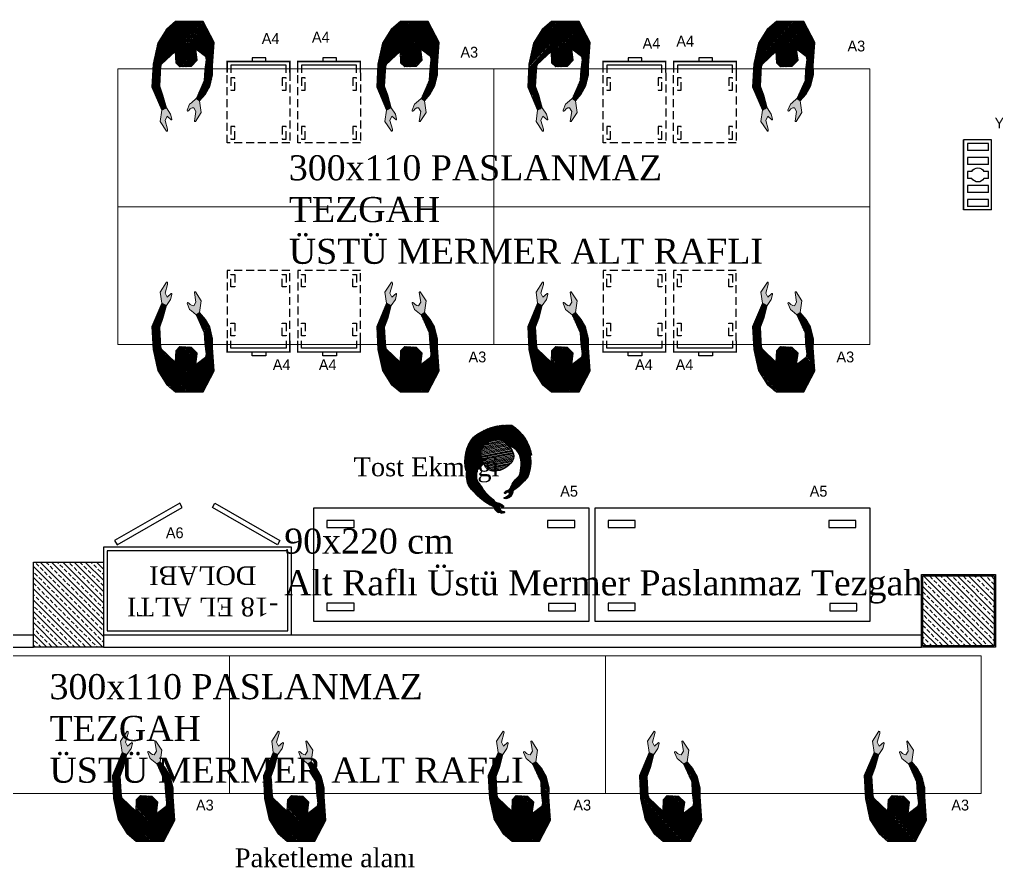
# Model space of a CAD drawing. Header units: millimetres. Extents: x 7703 to 14147, y -5820 to 95.
# Drawn here: x 11382 to 12162, y -3985 to -3308 of the extents above; entities that cross this region are included whole.
import ezdxf
from ezdxf.enums import TextEntityAlignment as Align

# ---------------------------------------------------------------- set-up
doc = ezdxf.new("R2010")
doc.units = ezdxf.units.MM
doc.linetypes.add('DASHED', pattern=[19.05, 12.7, -6.35])
doc.linetypes.add('HIDDEN', pattern=[9.525, 6.35, -3.175])
for name, color, linetype in [('-DWG_ANA', 7, 'Continuous'), ('-DWG_DETAY1', 7, 'Continuous'), ('B-art CSA ekipman', 4, 'Continuous'), ('Kıtc-002 Çizgi', 7, 'Continuous'), ('Layer2', 4, 'Continuous'), ('LEJANT', 3, 'Continuous'), ('tezgah', 1, 'Continuous')]:
    doc.layers.add(name, color=color, linetype=linetype)
for name, color, linetype, lineweight in [('mutfak ekipmanları', 161, 'Continuous', 15), ('olculer', 253, 'Continuous', 20), ('tefriş', 37, 'Continuous', 9)]:
    doc.layers.add(name, color=color, linetype=linetype, lineweight=lineweight)
doc.styles.get("Standard").update_dxf_attribs({"font": 'stylu.ttf', "height": 10})
doc.styles.add('TAKSİM', font='GOTHIC.TTF', dxfattribs={"height": 20})

# ---------------------------------------------------------------- blocks, each defined once
blk = doc.blocks.new('*X17')
at = {"color": 0, "linetype": 'Continuous'}
for p, q in [((-38.1, 333.1), (18.9, 390.1)), ((-38, 327.9), (24.3, 390.2)), ((-152.2, 150.1), (36.2, 338.4)), ((-148.3, 159.3), (35.4, 343)), ((-144.1, 168.8), (32.9, 345.8)), ((-139.4, 178.8), (16.4, 334.6)), ((-134.1, 189.4), (7.2, 330.7)), ((-128.2, 200.7), (2.8, 331.6)), ((-121.3, 212.8), (1.3, 335.4)), ((-113.3, 226.1), (0.3, 339.7)), ((-103.6, 241.1), (-0.2, 344.5)), ((-90.9, 259.1), (-0.1, 349.9)), ((-71.3, 284), (1.2, 356.5)), ((-37.7, 338.9), (12.7, 389.2)), ((-37.5, 323.2), (5.4, 366)), ((-36.4, 345.4), (5.6, 387.4)), ((-33.7, 353.4), (-3.1, 384)), ((-25.6, 366.8), (-18.2, 374.3)), ((2.3, 299.3), (28.6, 325.6)), ((17.3, 377.9), (27.1, 387.7)), ((20.5, 338.7), (28.7, 346.9)), ((-164.5, 116.6), (-36.3, 244.8)), ((-161.8, 124.6), (-28.7, 257.7)), ((-158.9, 132.8), (-23.9, 267.8)), ((-155.7, 141.3), (-19.5, 277.5)), ((61.4, 278.9), (70.2, 287.6)), ((64, 276.1), (77.2, 289.3)), ((69.8, 276.6), (83.4, 290.2)), ((75.3, 276.8), (89, 290.5)), ((78.1, 242.5), (84.1, 248.5)), ((80, 239.1), (88, 247.1)), ((80.3, 276.6), (94.1, 290.3)), ((83.4, 237.2), (92.4, 246.2)), ((85.1, 276), (98.9, 289.9)), ((86.8, 235.3), (97.3, 245.8)), ((89.5, 275.1), (103.5, 289.1)), ((90.5, 233.7), (102.7, 245.9)), ((93.6, 274), (107.7, 288.1)), ((94.6, 232.4), (108.8, 246.7)), ((97.6, 272.6), (111.8, 286.8)), ((98.9, 231.5), (136.8, 269.4)), ((101.3, 271), (115.6, 285.3)), ((103.7, 230.9), (139, 266.3)), ((105.1, 269.5), (119.3, 283.7)), ((108.3, 267.4), (122.7, 281.8)), ((108.9, 230.9), (141.1, 263.1)), ((111, 264.8), (125.8, 279.6)), ((113.2, 261.7), (128.8, 277.3)), ((114.7, 257.9), (131.7, 274.9)), ((114.9, 231.6), (143, 259.7)), ((115.4, 253.3), (134.3, 272.2)), ((119.5, 230.9), (144.7, 256.1)), ((123.7, 229.7), (146.2, 252.3)), ((127.4, 228.2), (147.4, 248.2)), ((130.8, 226.3), (151.3, 246.8)), ((133.9, 224.1), (155.6, 245.8)), ((136.7, 221.6), (159.9, 244.8)), ((139.3, 218.8), (164.1, 243.7)), ((141.6, 215.9), (168.3, 242.6)), ((144, 212.9), (172.5, 241.4)), ((146.4, 210), (176.6, 240.2)), ((148.8, 207.2), (180.7, 239)), ((151.4, 204.4), (184.7, 237.7)), ((154, 201.7), (188.7, 236.4)), ((156.7, 199.1), (192.7, 235.1)), ((-172, 71.9), (-67.5, 176.5)), ((-172, 66.7), (-70.2, 168.4)), ((-171.9, 77.3), (-64.4, 184.9)), ((-171.8, 61.6), (-72.8, 160.6)), ((-171.7, 82.9), (-61, 193.6)), ((-171.3, 88.6), (-57.2, 202.7)), ((-170.6, 94.6), (-52.9, 212.3)), ((-169.3, 101.2), (-48.1, 222.4)), ((-167, 108.8), (-42.6, 233.1)), ((159.4, 196.5), (196.6, 233.8)), ((162.2, 194), (200.5, 232.4)), ((165.1, 191.6), (204.4, 230.9)), ((168.1, 189.3), (208.3, 229.5)), ((171.1, 187), (212.1, 228)), ((174.2, 184.8), (215.8, 226.4)), ((177.4, 182.7), (219.6, 224.9)), ((180.6, 180.6), (223.3, 223.3)), ((183.9, 178.6), (227, 221.7)), ((187.2, 176.6), (230.7, 220)), ((190.5, 174.6), (234.3, 218.4)), ((193.8, 172.6), (237.9, 216.7)), ((197.2, 170.7), (241.4, 214.9)), ((200.6, 168.8), (245, 213.2)), ((204.1, 167), (248.5, 211.4)), ((207.6, 165.2), (252, 209.6)), ((211.2, 163.4), (255.4, 207.7)), ((214.8, 161.7), (258.9, 205.8)), ((218.4, 160.1), (262.3, 203.9)), ((222.1, 158.4), (265.6, 202)), ((225.8, 156.9), (269, 200.1)), ((229.6, 155.3), (272.3, 198.1)), ((233.4, 153.8), (275.6, 196.1)), ((236.2, 151.3), (278.9, 194)), ((238.5, 148.4), (282.1, 192)), ((240.8, 145.3), (285.3, 189.9)), ((243.1, 142.3), (288.5, 187.8)), ((245.3, 139.2), (291.7, 185.6)), ((247.4, 136.1), (294.8, 183.5)), ((249.6, 132.9), (297.6, 181)), ((251.7, 129.7), (300.2, 178.2)), ((253.7, 126.5), (302.6, 175.4)), ((255.7, 123.2), (305.1, 172.5)), ((257.7, 119.8), (307.5, 169.6)), ((259.7, 116.5), (309.9, 166.7)), ((261.6, 113.1), (312.3, 163.8)), ((263.4, 109.6), (314.6, 160.8)), ((265.2, 106.1), (316.9, 157.8)), ((-171.5, 56.6), (-75.1, 153)), ((-171, 51.7), (-77.2, 145.5)), ((-170.4, 47), (-79.1, 138.3)), ((-169.8, 42.4), (-80.8, 131.3)), ((-169, 37.8), (-82.4, 124.4)), ((-168.1, 33.4), (-83.9, 117.7)), ((-167.2, 29), (-85.2, 111.1)), ((-166.1, 24.8), (-86.3, 104.6)), ((-165, 20.6), (-88.7, 96.9)), ((-163.8, 16.5), (-90.8, 89.5)), ((-162.5, 12.5), (-92.1, 82.9)), ((267, 102.6), (319.1, 154.7)), ((268.7, 99), (321.3, 151.6)), ((270.4, 95.4), (323.5, 148.5)), ((272, 91.7), (325.6, 145.3)), ((273.6, 88), (327.8, 142.1)), ((275.1, 84.2), (329.8, 138.9)), ((276.6, 80.4), (331.9, 135.6)), ((278.1, 76.5), (333.9, 132.3)), ((279.5, 72.6), (335.8, 129)), ((280.8, 68.7), (337.8, 125.6)), ((282.1, 64.7), (339.7, 122.2)), ((283.3, 60.6), (341.5, 118.8)), ((284.5, 56.5), (343.3, 115.3)), ((285.6, 52.3), (345.1, 111.8)), ((286.7, 48.1), (346.8, 108.2)), ((287.7, 43.8), (348.5, 104.6)), ((288.7, 39.4), (350.2, 100.9)), ((289.5, 35), (351.8, 97.3)), ((290.4, 30.5), (353.4, 93.5)), ((291.1, 25.9), (354.9, 89.8)), ((291.8, 21.3), (356.4, 85.9)), ((292.4, 16.6), (357.9, 82.1)), ((292.9, 11.9), (359.3, 78.2)), ((-161.2, 8.5), (-92.9, 76.8)), ((-159.8, 4.7), (-93.2, 71.2)), ((-158.3, 0.8), (-93.2, 65.9)), ((-156.7, -2.9), (-92.9, 60.9)), ((-155.1, -6.6), (-92.3, 56.2)), ((-153.4, -10.2), (-91.5, 51.6)), ((-151.6, -13.7), (-90.6, 47.3)), ((-149.8, -17.2), (-89.4, 43.1)), ((-147.9, -20.6), (-88.1, 39.1)), ((-125.6, -3.6), (-86.7, 35.3)), ((-113.4, 3.2), (-85.1, 31.6)), ((-103.8, 7.6), (-83.3, 28)), ((-95.4, 10.7), (-81.5, 24.6)), ((-87.8, 12.9), (-79.5, 21.3)), ((-80.8, 14.6), (-77.4, 18.1)), ((-75.5, 14.7), (-75.1, 15)), ((293.4, 7), (360.6, 74.2)), ((293.8, 2.1), (361.9, 70.2)), ((294, -2.9), (363.2, 66.2)), ((297.6, -4.7), (364.4, 62.1)), ((311.1, 3.5), (365.6, 58)), ((322.5, 9.6), (366.7, 53.8)), ((332.7, 14.5), (367.7, 49.5)), ((342, 18.5), (368.7, 45.2)), ((350.7, 21.9), (369.7, 40.9)), ((358.9, 24.8), (370.6, 36.5)), ((366.7, 27.3), (371.4, 32))]:
    blk.add_line(p, q, dxfattribs=at)
blk = doc.blocks.new('*X18')
at = {"color": 0}
for p, q in [((13787.2, 12562.2), (14058.3, 12833.2)), ((13787.2, 12556.8), (14060.7, 12830.3)), ((13787.2, 12551.6), (14063, 12827.3)), ((13787.3, 12546.3), (14065.2, 12824.2)), ((13787.4, 12567.6), (14055.9, 12836.1)), ((13787.5, 12573.1), (14053.4, 12838.9)), ((13787.5, 12541.2), (14067.3, 12821)), ((13787.8, 12578.6), (14050.8, 12841.6)), ((13788.1, 12584.3), (14048.1, 12844.3)), ((13788.6, 12590), (14043.9, 12845.3)), ((13789.1, 12595.8), (14038, 12844.7)), ((13789.6, 12601.7), (14032, 12844)), ((13790.3, 12607.7), (14025.8, 12843.2)), ((13791.1, 12613.8), (14019.5, 12842.1)), ((13792, 12620), (14013, 12840.9)), ((13793, 12626.3), (14006.3, 12839.5)), ((13794.1, 12632.7), (13999.4, 12837.9)), ((13795.4, 12639.3), (13992.2, 12836.1)), ((13796.8, 12646), (13984.8, 12834)), ((13798.3, 12652.8), (13977.1, 12831.6)), ((13800, 12659.8), (13969, 12828.8)), ((13801.9, 12667), (13960.5, 12825.6)), ((13803.9, 12674.3), (13951.5, 12821.9)), ((13806.2, 12681.9), (13941.9, 12817.6)), ((13808.7, 12689.7), (13931.3, 12812.3)), ((13811.4, 12697.7), (13919.5, 12805.8)), ((13818.1, 12709.7), (13905.7, 12797.3)), ((13931.6, 12680), (14069.4, 12817.8)), ((13941.1, 12684.2), (14071.3, 12814.5)), ((13949.5, 12687.4), (14073.2, 12811.1)), ((13957.3, 12689.9), (14075.1, 12807.6)), ((13964.6, 12691.8), (14076.8, 12804)), ((13971.5, 12693.4), (14078.4, 12800.3)), ((13978, 12694.6), (14080, 12796.6)), ((13984.2, 12695.5), (14081.5, 12792.7)), ((13990.2, 12696.2), (14082.8, 12788.8)), ((13830.9, 12727.8), (13887.6, 12784.5)), ((13995.9, 12696.6), (14084.1, 12784.8)), ((14001.5, 12696.9), (14085.2, 12780.6)), ((14006.9, 12697), (14086.3, 12776.4)), ((14012.1, 12696.9), (14066.6, 12751.4)), ((14017.2, 12696.7), (14061.1, 12740.5)), ((14022.1, 12696.3), (14055.9, 12730.1)), ((14026.9, 12695.8), (14051.2, 12720.1)), ((14031.6, 12695.2), (14046.9, 12710.5)), ((14076.8, 12761.6), (14087.2, 12772)), ((13787.7, 12536.1), (13913.3, 12661.7)), ((13787.9, 12531.1), (13904.9, 12648.1)), ((13788.3, 12526.1), (13899.6, 12637.4)), ((14036.2, 12694.5), (14042.9, 12701.1)), ((13788.6, 12521.1), (13895.8, 12628.3)), ((13789.1, 12516.3), (13892.8, 12620)), ((13789.5, 12511.5), (13890.6, 12612.5)), ((13790.1, 12506.7), (13888.8, 12605.4)), ((13790.7, 12502), (13887.4, 12598.7)), ((13791.3, 12497.3), (13886.4, 12592.4)), ((13792, 12492.6), (13885.1, 12585.8)), ((13792.7, 12488.1), (13883.6, 12579)), ((13793.4, 12483.5), (13882.6, 12572.7)), ((13794.2, 12479), (13882, 12566.8)), ((13795.1, 12474.6), (13881.8, 12561.3)), ((13796, 12470.1), (13881.8, 12555.9)), ((13796.9, 12465.8), (13882, 12550.9)), ((13797.9, 12461.4), (13882.4, 12546)), ((13798.9, 12457.1), (13883.1, 12541.3)), ((13799.9, 12452.9), (13883.9, 12536.8)), ((13801, 12448.6), (13884.8, 12532.5)), ((13802.1, 12444.5), (13885.9, 12528.3)), ((13803.2, 12440.3), (13887.1, 12524.2)), ((13804.4, 12436.2), (13888.5, 12520.2)), ((13805.7, 12432.1), (13890, 12516.4)), ((13806.9, 12428.1), (13891.5, 12512.7)), ((13808.2, 12424), (13893.2, 12509.1)), ((13809.5, 12420.1), (13895.4, 12506)), ((13810.9, 12416.1), (13898.1, 12503.3)), ((13812.3, 12412.2), (13900.7, 12500.7)), ((13813.7, 12408.3), (13903.5, 12498.1)), ((13815.1, 12404.4), (13906.3, 12495.6)), ((13816.6, 12400.6), (13909.2, 12493.2)), ((13818.1, 12396.8), (13912.1, 12490.8)), ((13819.6, 12393.1), (13915.1, 12488.5)), ((13821.2, 12389.3), (13918.1, 12486.2)), ((13822.8, 12385.6), (13921.2, 12484.1)), ((13824.4, 12381.9), (13924.4, 12481.9)), ((13826.4, 12378.6), (13927.7, 12479.9)), ((13829.4, 12376.3), (13931, 12477.9)), ((13832.5, 12374.1), (13934.4, 12476)), ((13835.6, 12371.9), (13937.8, 12474.1)), ((13838.8, 12369.7), (13941.3, 12472.3)), ((13841.9, 12367.6), (13944.9, 12470.6)), ((13845.1, 12365.5), (13948.6, 12469)), ((13848.3, 12363.4), (13952.4, 12467.4)), ((13851.6, 12361.3), (13956.2, 12466)), ((13854.9, 12359.3), (13960.1, 12464.6)), ((13858.2, 12357.3), (13964.1, 12463.2)), ((13861.5, 12355.4), (13968.2, 12462)), ((13864.9, 12353.4), (13972.3, 12460.9)), ((13868.3, 12351.5), (13974.6, 12457.9)), ((13871.7, 12349.7), (13976.7, 12454.7)), ((13875.2, 12347.8), (13978.9, 12451.5)), ((13878.7, 12346), (13981.1, 12448.4)), ((13882.2, 12344.2), (13983.4, 12445.4)), ((13885.8, 12342.5), (13985.8, 12442.5)), ((13889.3, 12340.8), (13988.3, 12439.7)), ((13893, 12339.1), (13990.8, 12436.9)), ((13896.6, 12337.5), (13993.4, 12434.3)), ((13900.3, 12335.8), (13996.2, 12431.7)), ((13904, 12334.3), (13999, 12429.2)), ((13907.8, 12332.7), (14001.8, 12426.7)), ((13911.6, 12331.2), (14004.8, 12424.4)), ((13915.4, 12329.8), (14007.8, 12422.1)), ((13919.3, 12328.3), (14010.9, 12419.9)), ((13923.2, 12326.9), (14014.1, 12417.8)), ((13927.2, 12325.6), (14017.4, 12415.8)), ((13931.2, 12324.3), (14020.8, 12413.9)), ((13935.2, 12323), (14024.3, 12412.1)), ((13939.2, 12321.7), (14027.8, 12410.3)), ((13943.3, 12320.5), (14031.5, 12408.7)), ((13947.5, 12319.4), (14035.2, 12407.1)), ((13951.7, 12318.3), (14039.1, 12405.7)), ((13955.9, 12317.2), (14043.1, 12404.4)), ((13960.2, 12316.2), (14047.2, 12403.1)), ((13964.5, 12315.2), (14051.4, 12402)), ((13968.9, 12314.2), (14055.7, 12401.1)), ((13973.3, 12313.3), (14060.1, 12400.2)), ((13977.7, 12312.5), (14064.8, 12399.5)), ((13982.2, 12311.7), (14067.1, 12396.5)), ((13986.8, 12311), (14069.1, 12393.3)), ((13991.4, 12310.3), (14071.2, 12390)), ((13996.1, 12309.6), (14073.2, 12386.7)), ((14000.8, 12309.1), (14075.1, 12383.3)), ((14005.6, 12308.5), (14077, 12380)), ((14010.4, 12308.1), (14078.9, 12376.5)), ((14015.3, 12307.7), (14080.7, 12373)), ((14020.3, 12307.3), (14082.5, 12369.5)), ((14025.3, 12307), (14084.2, 12366)), ((14030.4, 12306.8), (14085.9, 12362.3)), ((14035.6, 12306.7), (14087.6, 12358.7)), ((14040.8, 12306.6), (14089.2, 12355)), ((14046.1, 12306.7), (14090.7, 12351.3)), ((14051.5, 12306.8), (14092.3, 12347.5)), ((14057, 12306.9), (14093.7, 12343.6)), ((14062.6, 12307.2), (14095.1, 12339.7)), ((14068.3, 12307.6), (14096.5, 12335.8)), ((14074, 12308), (14097.8, 12331.8)), ((14079.9, 12308.6), (14099.1, 12327.8)), ((14085.9, 12309.3), (14100.3, 12323.7)), ((14092, 12310.1), (14101.5, 12319.6)), ((14098.2, 12311), (14102.6, 12315.4))]:
    blk.add_line(p, q, dxfattribs=at)
blk = doc.blocks.new('beyaz adam')
at = {"linetype": 'Continuous'}
h = blk.add_hatch(dxfattribs=at)
h.set_pattern_fill('ANSI31', color=247, scale=80, angle=-61.08682, style=0)
h.set_pattern_definition([(343.913179, (152436.823, -16532.867), (2.77093655, 9.60842915), [])])
h.paths.add_polyline_path([(17902.1, -9016.7, 0.147572), (17838.6, -8945, 0.188289), (17761.1, -8918.4, 0.144907), (17685.4, -8971.1, 0.108203), (17649.4, -9010.6, 0.302822), (17644.6, -9084.6, 0.254077), (17780, -9180.3, 0.335055), (17866.8, -9132.7, 0.178385)])
at = {"color": 9, "linetype": 'Continuous'}
blk.add_lwpolyline([(17496.1, -9027.2, 0.088566), (17591.7, -9028.9, -0.233917), (17685.8, -8970.7, -0.144085), (17761.1, -8918.4, -0.188289), (17838.6, -8945, -0.147572), (17902.1, -9016.7, -0.170991), (17869.8, -9128.7, -0.027268), (17916.9, -9184.8, 0.205274), (17919.3, -9203.9, 0.160009), (18004.8, -9198.3, 0.240983), (17971, -8925.1, 0.196358), (17673, -8802.8, 0.20685)], format="xyb", close=True, dxfattribs=at)
at = {"color": 40, "linetype": 'Continuous'}
for points in [[(17510.9, -9200.2, 0.100173), (17618.9, -9321.5, 0.217837), (17629.9, -9366.4, 0.208615), (17678.3, -9390.6, 0.726235), (17682.6, -9381.9, -0.152747), (17650.4, -9361.1, -0.39746), (17648.3, -9335.7, -0.135613), (17673, -9345.6, 0.139031), (17677.4, -9349.3, 0.802275), (17682.7, -9340.4, 0.19255), (17655.3, -9320.5, -0.208061), (17638.2, -9298.2, -0.060703), (17637.8, -9296.8, 0.098552), (17615.9, -9245.6, 0.052997), (17579.1, -9199.5, -0.163603), (17591.7, -9028.9, -0.079146), (17506.1, -9029, 0.146853)], [(17769.4, -9407.7, -0.201072), (17730, -9428.9, 0.136195), (17686.9, -9447.3, 1.104966), (17691.1, -9461.2, -0.328667), (17715.5, -9456.8, -0.448943), (17674.1, -9494.3, 0.838174), (17673.6, -9503.6, 0.208615), (17727.6, -9501.5, 0.217837), (17756.1, -9465, 0.130042), (17969.7, -9318.4, 0.166571), (17999.2, -9200.4, -0.148819), (17919.3, -9203.9, -0.036742), (17917.7, -9200.7, -0.270644), (17892.3, -9287.1, -0.099697)]]:
    blk.add_lwpolyline(points, format="xyb", close=True, dxfattribs=at)
at = {"color": 32, "linetype": 'Continuous'}
for centre, radius, start, end in [((17812.2, -9072.6), 162.4, 108.33545, 141.31617), ((17765.9, -9030.9), 112.6, 49.74334, 92.39657), ((17751.5, -9086.1), 165.8, 24.73661, 58.3153), ((17727, -9026.8), 175.3, 322.85521, 3.31245)]:
    blk.add_arc(centre, radius, start, end, dxfattribs=at)
at = {"color": 40, "linetype": 'Continuous'}
for centre, radius, start, end in [((17793.7, -9106.7), 297.9, 164.88837, 198.30582), ((17831, -9222.1), 89.3, 313.32647, 15.86292), ((17812.3, -9216.3), 187.6, 327.049, 4.8769)]:
    blk.add_arc(centre, radius, start, end, dxfattribs=at)
at = {"color": 9, "linetype": 'Continuous'}
for centre, radius, start, end in [((17702.5, -9051.2), 66.8, 142.59389, 209.98368), ((17757.6, -9073.1), 125, 125.26138, 149.96367), ((17800.4, -9007.8), 173.7, 206.2311, 263.25469), ((17791.9, -9099), 82.2, 261.67357, 335.76829)]:
    blk.add_arc(centre, radius, start, end, dxfattribs=at)
at = {"rotation": 245.3604918094213}
blk.add_blockref('*X18', (12185.1, 8925), dxfattribs=at)
at = {"color": 40, "linetype": 'Continuous', "rotation": 155.360491809969}
blk.add_blockref('*X17', (17856.2, -9157.9), dxfattribs=at)
blk = doc.blocks.new('A$C18BE6784')
at = {"layer": 'tezgah', "color": 4, "lineweight": -3}
for points in [[(-88.62, -102.5), (-88.62, 47.5), (-158.62, 47.5), (-158.62, -102.5)], [(-53.54, -13.35), (-83.54, 38.61), (-87.01, 36.61), (-57.01, -15.35)], [(-53.54, -41.35), (-83.54, -93.32), (-87.01, -91.32), (-57.01, -39.35)]]:
    blk.add_lwpolyline(points, close=True, dxfattribs=at)
at = {"layer": 'tezgah', "color": 4}
blk.add_lwpolyline([(-91.62, -99.5), (-91.62, 44.5), (-155.62, 44.5), (-155.62, -99.5)], close=True, dxfattribs=at)
at = {"color": 4, "insert": (-144.03, -31.69, -2.16), "char_height": 15, "width": 447.8782, "attachment_point": 2, "rotation": 90}
blk.add_mtext('{\\fTimes New Roman|b0|i0|c162|p18;-18 EL ALTI \\PDOLABI}', dxfattribs=at)
blk = doc.blocks.new('HUMAN')
at = {"layer": 'tefriş', "true_color": 0xf7941d}
for points in [[(-2372.85, 1480.02), (-2374.56, 1483.24), (-2372.9, 1490.28), (-2372.86, 1491.32), (-2372.98, 1491.67), (-2373.16, 1491.94), (-2373.66, 1491.93), (-2378.51, 1483.9), (-2376.81, 1474.99), (-2373.01, 1473.36), (-2369.99, 1478.31), (-2369.11, 1482.36), (-2369.15, 1482.77), (-2369.3, 1483.04), (-2369.63, 1483.05)], [(-2351.24, 1474.19), (-2352.54, 1474.23), (-2354.07, 1474.97), (-2355.52, 1476.3), (-2356.06, 1476.63), (-2356.39, 1476.51), (-2356.51, 1475.85), (-2354.37, 1471.07), (-2352.94, 1470), (-2348.97, 1466.95), (-2346.32, 1468.88), (-2345.41, 1478.22), (-2350.4, 1485.18), (-2350.53, 1485.21), (-2350.7, 1485.22), (-2350.82, 1485.19), (-2351.02, 1485.01), (-2351.15, 1484.81), (-2349.6, 1477.16), (-2351.17, 1474.35)]]:
    blk.add_hatch(color=30, dxfattribs=at).paths.add_polyline_path(points)
at = {"layer": 'tefriş'}
h = blk.add_hatch(dxfattribs=at)
h.set_pattern_fill('ANSI31', color=31, scale=0.25, angle=90, style=0)
h.paths.add_polyline_path([(-2377.62, 1455.74), (-2375.32, 1462.92), (-2373.01, 1473.36), (-2376.81, 1474.99), (-2383.85, 1456.14), (-2382.11, 1437.94), (-2381.01, 1438.31), (-2376.08, 1440.33)])
h = blk.add_hatch(dxfattribs=at)
h.set_pattern_fill('ANSI31', color=31, scale=0.25, angle=90, style=0)
h.paths.add_polyline_path([(-2337.78, 1457.79), (-2341.51, 1463.58), (-2346.32, 1468.88), (-2348.97, 1466.95), (-2347.53, 1464.18), (-2341.87, 1452.85), (-2341.03, 1444.42), (-2339.68, 1436.31), (-2334.82, 1437.83), (-2334.64, 1438.75), (-2335.01, 1448.51)])
h = blk.add_hatch(dxfattribs=at)
h.set_pattern_fill('ANSI31', color=107, scale=0.25, angle=90, style=0)
h.paths.add_polyline_path([(-2340.67, 1405.42), (-2332.57, 1422.6), (-2334.81, 1437.83), (-2334.82, 1437.83), (-2334.82, 1437.83), (-2334.82, 1437.83), (-2339.68, 1436.31), (-2340.06, 1433.54), (-2347.51, 1427.48), (-2352.62, 1423.07), (-2358.49, 1423.46), (-2363.98, 1428.56), (-2375.32, 1438.31), (-2375.96, 1440.38), (-2381.01, 1438.31), (-2382.11, 1437.94), (-2377.7, 1421.25), (-2369.98, 1410.25), (-2362.65, 1404.46)])
h = blk.add_hatch(dxfattribs=at)
h.set_pattern_fill('ANSI31', color=32, scale=0.25, angle=90, style=0)
h.paths.add_polyline_path([(-2358.49, 1423.46), (-2352.62, 1423.07), (-2347.51, 1427.48), (-2346.74, 1436.4), (-2351.83, 1441.11), (-2360.84, 1441.11), (-2363.98, 1437.58), (-2363.98, 1428.56)])
for p, q in [((-2378.51, 1483.9), (-2373.66, 1491.93)), ((-2372.9, 1490.28), (-2374.56, 1483.24)), ((-2373.66, 1491.93), (-2373.16, 1491.94)), ((-2373.16, 1491.94), (-2372.98, 1491.67)), ((-2372.98, 1491.67), (-2372.86, 1491.32)), ((-2372.86, 1491.32), (-2372.9, 1490.28)), ((-2376.81, 1474.99), (-2378.51, 1483.9)), ((-2374.56, 1483.24), (-2372.85, 1480.02)), ((-2372.85, 1480.02), (-2369.63, 1483.05)), ((-2369.11, 1482.36), (-2369.99, 1478.31)), ((-2369.63, 1483.05), (-2369.3, 1483.04)), ((-2369.3, 1483.04), (-2369.15, 1482.77)), ((-2369.15, 1482.77), (-2369.11, 1482.36)), ((-2351.02, 1485.01), (-2351.15, 1484.81)), ((-2351.15, 1484.81), (-2349.6, 1477.16)), ((-2350.82, 1485.19), (-2351.02, 1485.01)), ((-2350.7, 1485.22), (-2350.82, 1485.19)), ((-2350.53, 1485.21), (-2350.7, 1485.22)), ((-2350.4, 1485.18), (-2350.53, 1485.21)), ((-2345.41, 1478.22), (-2350.4, 1485.18)), ((-2376.81, 1474.99), (-2373.01, 1473.36)), ((-2369.99, 1478.31), (-2373.03, 1473.33)), ((-2356.51, 1475.85), (-2356.39, 1476.51)), ((-2354.37, 1471.07), (-2356.51, 1475.85)), ((-2356.39, 1476.51), (-2356.06, 1476.63)), ((-2356.06, 1476.63), (-2355.52, 1476.3)), ((-2355.52, 1476.3), (-2354.07, 1474.97)), ((-2354.07, 1474.97), (-2352.54, 1474.23)), ((-2352.54, 1474.23), (-2351.24, 1474.19)), ((-2349.6, 1477.16), (-2351.27, 1474.18)), ((-2351.24, 1474.19), (-2351.2, 1474.29)), ((-2351.2, 1474.29), (-2351.19, 1474.31)), ((-2346.32, 1468.88), (-2345.41, 1478.22)), ((-2352.94, 1470), (-2354.37, 1471.07)), ((-2348.97, 1466.95), (-2352.94, 1470)), ((-2348.97, 1466.95), (-2346.32, 1468.88)), ((-2347.53, 1464.18), (-2348.97, 1466.95)), ((-2346.32, 1468.88), (-2341.51, 1463.58)), ((-2339.68, 1436.31), (-2341.03, 1444.42)), ((-2334.74, 1441.45), (-2334.91, 1446.05)), ((-2381.01, 1438.31), (-2382.11, 1437.94)), ((-2382.11, 1437.94), (-2377.7, 1421.25)), ((-2375.96, 1440.38), (-2381.01, 1438.31)), ((-2375.32, 1438.31), (-2375.96, 1440.38)), ((-2363.98, 1428.56), (-2375.32, 1438.31)), ((-2340.06, 1433.54), (-2339.68, 1436.31)), ((-2339.68, 1436.31), (-2334.81, 1437.83)), ((-2334.82, 1437.83), (-2334.87, 1437.73)), ((-2334.64, 1438.75), (-2334.82, 1437.83)), ((-2334.81, 1437.83), (-2332.57, 1422.6)), ((-2332.57, 1422.6), (-2334.74, 1441.45)), ((-2347.51, 1427.48), (-2340.06, 1433.54)), ((-2377.7, 1421.25), (-2369.98, 1410.25)), ((-2332.57, 1422.6), (-2340.67, 1405.42)), ((-2369.98, 1410.25), (-2362.65, 1404.46)), ((-2340.67, 1405.42), (-2362.65, 1404.46))]:
    blk.add_line(p, q, dxfattribs=at)
at = {"layer": 'tefriş', "color": 31}
for p, q in [((-2383.85, 1456.14), (-2376.81, 1474.99)), ((-2373.01, 1473.36), (-2375.32, 1462.92)), ((-2375.32, 1462.92), (-2377.62, 1455.74)), ((-2341.87, 1452.85), (-2347.53, 1464.18)), ((-2341.51, 1463.58), (-2337.78, 1457.79)), ((-2382.11, 1437.94), (-2383.85, 1456.14)), ((-2377.62, 1455.74), (-2375.99, 1439.46)), ((-2341.03, 1444.42), (-2341.87, 1452.85)), ((-2337.78, 1457.79), (-2335.01, 1448.51)), ((-2335.01, 1448.51), (-2334.64, 1438.75))]:
    blk.add_line(p, q, dxfattribs=at)
at = {"layer": 'tefriş', "color": 32}
for p, q in [((-2363.98, 1437.58), (-2360.84, 1441.11)), ((-2363.98, 1428.56), (-2363.98, 1437.58)), ((-2360.84, 1441.11), (-2351.83, 1441.11)), ((-2351.83, 1441.11), (-2346.74, 1436.4)), ((-2346.74, 1436.4), (-2347.51, 1427.48)), ((-2358.49, 1423.46), (-2363.98, 1428.56)), ((-2347.51, 1427.48), (-2352.62, 1423.07)), ((-2352.62, 1423.07), (-2358.49, 1423.46))]:
    blk.add_line(p, q, dxfattribs=at)
blk = doc.blocks.new('MALZEME')
at = {"layer": '-DWG_ANA', "color": 0, "linetype": 'HIDDEN'}
blk.add_lwpolyline([(0, 9), (0, 65), (50, 65), (50, 9)], dxfattribs=at)
at = {"layer": '-DWG_ANA', "color": 0, "const_width": 1.2}
blk.add_lwpolyline([(0, 9), (0, 0), (50, 0), (50, 9)], dxfattribs=at)
at = {"layer": '-DWG_DETAY1', "color": 0, "linetype": 'HIDDEN'}
for points in [[(3, 62), (3, 52), (6, 52), (6, 62)], [(44, 62), (44, 52), (47, 52), (47, 62)], [(3, 23), (3, 13), (6, 13), (6, 23)], [(44, 23), (44, 13), (47, 13), (47, 23)]]:
    blk.add_lwpolyline(points, close=True, dxfattribs=at)
at = {"layer": '-DWG_DETAY1', "color": 0}
for points in [[(3, 9), (3, 3), (47, 3), (47, 9)], [(19, 0), (19, -3), (30, -3), (30, 0)]]:
    blk.add_lwpolyline(points, dxfattribs=at)
blk = doc.blocks.new('sddsd')
at = {"layer": 'LEJANT'}
for p, q in [((0, 0.7), (0, 0)), ((0, 0), (0, 0.7)), ((0.28, 0.7), (0, 0.7)), ((0.28, 0.7), (0, 0.7)), ((0.28, 0.7), (0.28, 0)), ((0.28, 0), (0, 0))]:
    blk.add_line(p, q, dxfattribs=at)
at = {"layer": 'LEJANT', "color": 2}
for p, q in [((0.0379, 0.595), (0.0379, 0.665)), ((0.2479, 0.665), (0.0379, 0.665)), ((0.2479, 0.595), (0.0379, 0.595)), ((0.2479, 0.665), (0.2479, 0.595)), ((0.0379, 0.455), (0.0379, 0.525)), ((0.2479, 0.525), (0.0379, 0.525)), ((0.2479, 0.525), (0.2479, 0.455)), ((0.2479, 0.455), (0.0379, 0.455)), ((0.0823, 0.385), (0.0379, 0.385)), ((0.0379, 0.315), (0.0379, 0.385)), ((0.0823, 0.315), (0.0379, 0.315)), ((0.2479, 0.385), (0.2035, 0.385)), ((0.2479, 0.315), (0.2035, 0.315)), ((0.2479, 0.385), (0.2479, 0.315)), ((0.0379, 0.175), (0.0379, 0.245)), ((0.2479, 0.245), (0.0379, 0.245)), ((0.2479, 0.245), (0.2479, 0.175)), ((0.2479, 0.175), (0.0379, 0.175)), ((0.0379, 0.035), (0.0379, 0.105)), ((0.2479, 0.105), (0.0379, 0.105)), ((0.2479, 0.105), (0.2479, 0.035)), ((0.2479, 0.035), (0.0379, 0.035))]:
    blk.add_line(p, q, dxfattribs=at)
at = {"layer": 'LEJANT'}
for start, end in [(30, 150), (210, 330)]:
    blk.add_arc((0.1429, 0.35), 0.07, start, end, dxfattribs=at)

msp = doc.modelspace()

# ---------------------------------------------------------------- hatches: boundary and pattern name
h = msp.add_hatch()
h.set_pattern_fill('ANSI33', color=256, angle=90)
h.set_pattern_definition([(135, (17955.621, 5112.702), (-4.490128, -4.490128), []), (135, (17955.621, 5117.1924), (-4.490128, -4.490128), [3.175, -1.5875])])
h.paths.add_polyline_path([(11393.4, -3808.72), (11449.4, -3808.72), (11449.4, -3740.72), (11393.4, -3740.72)])
h = msp.add_hatch()
h.set_pattern_fill('ANSI33', color=256, angle=90)
h.set_pattern_definition([(135, (18666.621, 5113.702), (-4.490128, -4.490128), []), (135, (18666.621, 5118.1924), (-4.490128, -4.490128), [3.175, -1.5875])])
h.paths.add_polyline_path([(12103.4, -3807.72), (12160.4, -3807.72), (12160.4, -3751.72), (12103.4, -3751.72)])

# ---------------------------------------------------------------- linework, layer by layer
for points in [[(11393.4, -3808.72), (11393.4, -3740.72), (11449.4, -3740.72), (11449.4, -3808.72)], [(12102.4, -3808.72), (12102.4, -3750.72), (12161.4, -3750.72), (12161.4, -3808.72)], [(12103.4, -3807.72), (12103.4, -3751.72), (12160.4, -3751.72), (12160.4, -3807.72)], [(12103.4, -3807.72), (12103.4, -3751.72), (12160.4, -3751.72), (12160.4, -3807.72)]]:
    msp.add_lwpolyline(points, close=True)
at = {"layer": 'Kıtc-002 Çizgi', "color": 4}
for p, q in [((11616.97, -3697.83), (11616.97, -3787.83)), ((11836.97, -3697.83), (11616.97, -3697.83)), ((11836.97, -3787.83), (11836.97, -3697.83)), ((11841.43, -3697.83), (11841.43, -3787.83)), ((12061.43, -3697.83), (11841.43, -3697.83)), ((12061.43, -3787.83), (12061.43, -3697.83)), ((11616.97, -3787.83), (11836.97, -3787.83)), ((11841.43, -3787.83), (12061.43, -3787.83))]:
    msp.add_line(p, q, dxfattribs=at)
at = {"layer": 'Kıtc-002 Çizgi'}
for p, q in [((10717.77, -3798.72), (11393.4, -3798.72)), ((11449.4, -3798.72), (12102.4, -3798.72)), ((10717.77, -3808.72), (11393.4, -3808.72)), ((11449.4, -3808.72), (12102.4, -3808.72))]:
    msp.add_line(p, q, dxfattribs=at)
at = {"layer": 'Layer2', "linetype": 'DASHED', "ltscale": 3}
for p, q in [((11627.73, -3707.55), (11627.73, -3713.25)), ((11649.37, -3707.55), (11627.73, -3707.55)), ((11649.37, -3713.25), (11649.37, -3707.55)), ((11852.19, -3707.55), (11852.19, -3713.25)), ((11873.84, -3707.55), (11852.19, -3707.55)), ((11873.84, -3713.25), (11873.84, -3707.55)), ((11627.73, -3713.25), (11649.37, -3713.25)), ((11852.19, -3713.25), (11873.84, -3713.25))]:
    msp.add_line(p, q, dxfattribs=at)
for points in [[(11803.87, -3707.48), (11803.87, -3713.18), (11825.52, -3713.18), (11825.52, -3707.48)], [(12028.34, -3707.48), (12028.34, -3713.18), (12049.98, -3713.18), (12049.98, -3707.48)], [(11627.73, -3773.67), (11627.73, -3779.37), (11649.37, -3779.37), (11649.37, -3773.67)], [(11804.59, -3773.86), (11804.59, -3779.57), (11826.23, -3779.57), (11826.23, -3773.86)], [(11852.19, -3773.67), (11852.19, -3779.37), (11873.84, -3779.37), (11873.84, -3773.67)], [(12029.05, -3773.86), (12029.05, -3779.57), (12050.7, -3779.57), (12050.7, -3773.86)]]:
    msp.add_lwpolyline(points, close=True, dxfattribs=at)
at = {"layer": 'mutfak ekipmanları', "color": 4}
for points in [[(11760.94, -3347.08), (11760.94, -3457.08), (11460.94, -3457.08), (11460.94, -3347.08)], [(12060.94, -3347.08), (12060.94, -3457.08), (11760.94, -3457.08), (11760.94, -3347.08)], [(11760.94, -3567.08), (11760.94, -3457.08), (11460.94, -3457.08), (11460.94, -3567.08)], [(12060.94, -3567.08), (12060.94, -3457.08), (11760.94, -3457.08), (11760.94, -3567.08)], [(11549.98, -3925.59), (11549.98, -3815.59), (11249.98, -3815.59), (11249.98, -3925.59)], [(11849.98, -3925.59), (11849.98, -3815.59), (11549.98, -3815.59), (11549.98, -3925.59)], [(12149.98, -3925.59), (12149.98, -3815.59), (11849.98, -3815.59), (11849.98, -3925.59)]]:
    msp.add_lwpolyline(points, close=True, dxfattribs=at)

# ---------------------------------------------------------------- block references
at = {"xscale": -0.09999999999927339, "yscale": 0.09999999999927339, "zscale": 0.09999999999927339, "rotation": 354.8461581683085}
msp.add_blockref('beyaz adam', (13614.63, -2913.58), dxfattribs=at)
at = {"layer": 'B-art CSA ekipman', "extrusion": (0, 0, -1), "xscale": 80, "yscale": 80, "zscale": -80, "rotation": 180}
msp.add_blockref('sddsd', (-12135.84, -3403.66), dxfattribs=at)
at = {"layer": 'Kıtc-002 Çizgi', "rotation": 90.00000000000001}
msp.add_blockref('A$C18BE6784', (11496.9, -3640.1), dxfattribs=at)
at = {"layer": 'olculer', "rotation": 180}
for p in [(11598.08, -3341.08), (11654.42, -3341.08), (11898.08, -3341.08), (11954.42, -3341.08)]:
    msp.add_blockref('MALZEME', p, dxfattribs=at)
at = {"layer": 'olculer', "xscale": -1}
for p in [(11598.08, -3573.08), (11654.42, -3573.08), (11898.08, -3573.08), (11954.42, -3573.08)]:
    msp.add_blockref('MALZEME', p, dxfattribs=at)
at = {"layer": 'tefriş', "xscale": -1, "rotation": 182.5135154542618}
for p in [(13805.74, -1802.21), (13985.19, -1802.21), (14105.74, -1802.21), (14285.19, -1802.21)]:
    msp.add_blockref('HUMAN', p, dxfattribs=at)
at = {"layer": 'tefriş', "rotation": 357.4864845457382}
for p in [(13805.74, -5111.95), (13985.19, -5111.95), (14105.74, -5111.95), (14285.19, -5111.95), (13774.22, -5470.46), (13894.77, -5470.46), (14074.22, -5470.46), (14194.77, -5470.46), (14374.22, -5470.46)]:
    msp.add_blockref('HUMAN', p, dxfattribs=at)

# ---------------------------------------------------------------- texts
at = {"style": 'TAKSİM'}
for s, p in [('A4', (11582.76, -3327.05)), ('A4', (11622.82, -3325.95)), ('A4', (11913.63, -3329.24)), ('A3', (11741.34, -3338.01)), ('A4', (11886.74, -3330.89)), ('A3', (12050.25, -3333.08)), ('Y2', (12167.58, -3394.49)), ('A4', (11591.54, -3587.49)), ('A4', (11628.31, -3587.49)), ('A3', (11747.8, -3581.31)), ('A4', (11880.71, -3587.49)), ('A4', (11913.08, -3587.49)), ('A3', (12041.47, -3581.31)), ('A5', (11820.99, -3688.52)), ('A5', (12020.12, -3688.52)), ('A6', (11506.23, -3721.7)), ('A3', (11530.26, -3939.07)), ('A3', (11831.49, -3939.07)), ('A3', (12133.15, -3939.07))]:
    msp.add_text(s, height=8.64, dxfattribs=at).set_placement(p, align=Align.CENTER)
at = {"layer": 'Kıtc-002 Çizgi', "width": 378.4061}
for s, insert, char_height, attachment_point in [('{\\fTimes New Roman|b0|i0|c162|p18;300x110 PASLANMAZ TEZGAH \\PÜSTÜ MERMER ALT RAFLI}', (11597.32, -3415.96), 20, 1), ('{\\fTimes New Roman|b0|i0|c162|p18;Tost Ekmeği}', (11707.2, -3657.25), 15, 2), ('{\\fTimes New Roman|b0|i0|c162|p18;300x110 PASLANMAZ TEZGAH \\PÜSTÜ MERMER ALT RAFLI}', (11406.3, -3830.21), 20, 1), ('{\\fTimes New Roman|b0|i0|c162|p18;Paketleme alanı}', (11626.22, -3969.34), 15, 2)]:
    msp.add_mtext(s, dxfattribs=dict(at, insert=insert, char_height=char_height, attachment_point=attachment_point))
at = {"layer": 'Kıtc-002 Çizgi', "insert": (11571.6, -3714), "char_height": 20, "attachment_point": 1}
msp.add_mtext_dynamic_manual_height_columns('\\pi22.05;{\\fTimes New Roman|b0|i0|c162|p18;90x220 cm \\PAlt Raflı Üstü Mermer Paslanmaz Tezgah}', width=580.5784, gutter_width=50, heights=[0], dxfattribs=at)

doc.saveas('drawing.dxf')
